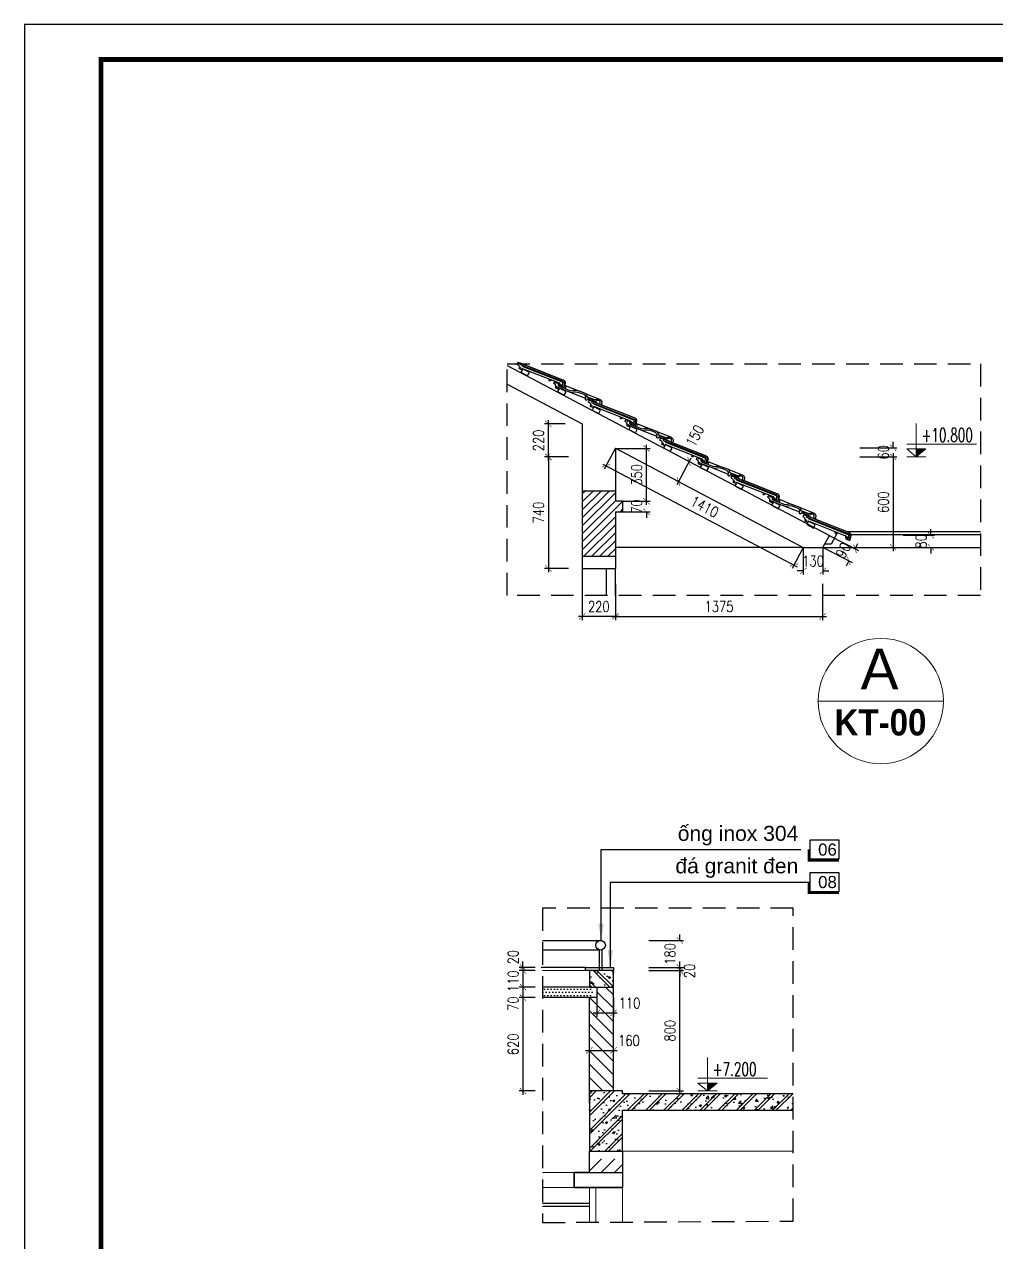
# Model space of a CAD drawing. Header units: millimetres. Extents: x -34806 to 662668, y 63228 to 99452.
# Drawn here: x 559349 to 565800, y 82678 to 90763 of the extents above; entities that cross this region are included whole.
import ezdxf
from ezdxf.enums import TextEntityAlignment as Align

# ---------------------------------------------------------------- set-up
doc = ezdxf.new("R2010")
doc.units = ezdxf.units.MM
doc.header["$LTSCALE"] = 200
doc.header["$MEASUREMENT"] = 0
doc.header["$PDMODE"] = 3
doc.header["$PDSIZE"] = 50
doc.linetypes.add('DASHED2', pattern=[0.375, 0.25, -0.125])
doc.layers.get('0').update_dxf_attribs({"color": 95, "linetype": 'CONTINUOUS'})
doc.layers.get('DEFPOINTS').update_dxf_attribs({"linetype": 'CONTINUOUS'})
for name, color, linetype in [('DIM', 1, 'CONTINUOUS'), ('KHUNGTEN', 7, 'CONTINUOUS'), ('Manh', 8, 'CONTINUOUS'), ('Net_Manh', 155, 'CONTINUOUS'), ('NOITHAT', 32, 'CONTINUOUS'), ('NT', 39, 'CONTINUOUS'), ('TEXT', 7, 'CONTINUOUS'), ('TPTA-Funiture', 27, 'CONTINUOUS'), ('TPTA-Text', 253, 'CONTINUOUS'), ('TPTA-Virtural', 253, 'CONTINUOUS'), ('TUONG', 2, 'CONTINUOUS')]:
    doc.layers.add(name, color=color, linetype=linetype)
doc.layers.add('hacth', color=251, linetype='CONTINUOUS', lineweight=13)
doc.layers.add('thay', color=7, linetype='CONTINUOUS', lineweight=18)
doc.styles.add('Aria H B iso', font='VHARIALB.ttf')
doc.styles.add('Aria H iso', font='VHARIAL.ttf')
doc.styles.add('Arial iso', font='VNARIAL.ttf')
doc.styles.add('Arial N  iso', font='VNARIALN.ttf')
doc.styles.add('CHU HOA Day', font='VHARIAL.ttf')
doc.styles.add('RomanS', font='romans.shx', dxfattribs={"width": 0.8})
doc.styles.add('Scale', font='vnsimli.shx', dxfattribs={"width": 0.65, "bigfont": 'bigfont.shx'})
doc.dimstyles.new('Copy of D1', dxfattribs={"dimscale": 0.5, "dimtxt": 140, "dimasz": 80, "dimexe": 50, "dimexo": 0, "dimgap": 60, "dimtad": 1, "dimdec": 0, "dimzin": 0, "dimdsep": 46, "dimtxsty": 'RomanS', "dimblk1": 'ARCHTICK', "dimblk2": 'ARCHTICK', "dimsah": 1, "dimcen": 100, "dimdle": 50, "dimclrt": 7, "dimadec": 0, "dimazin": 0, "dimtfac": 0.005, "dimtdec": 0, "dimtix": 1, "dimtofl": 0, "dimtmove": 2, "dimatfit": 3, "dimldrblk": 'ARCHTICK', "dimfxl": 1, "dimtvp": 0.8, "dimtolj": 1, "dimtzin": 0, "dimarcsym": 0})
doc.dimstyles.new('DIM-A3', dxfattribs={"dimscale": 0, "dimtxt": 160, "dimasz": 110, "dimexe": 110, "dimexo": 0, "dimgap": 110, "dimtad": 1, "dimdec": 0, "dimdsep": 46, "dimtxsty": 'RomanS', "dimblk1": 'ARCHTICK', "dimblk2": 'ARCHTICK', "dimsah": 1, "dimcen": 0.09, "dimdle": 110, "dimclrd": 256, "dimclre": 256, "dimclrt": 14, "dimadec": 0, "dimazin": 0, "dimtfac": 1, "dimtdec": 0, "dimtix": 1, "dimtmove": 2, "dimatfit": 3, "dimfxl": 110, "dimtolj": 1, "dimarcsym": 0})

# ---------------------------------------------------------------- blocks, each defined once
blk = doc.blocks.new('khung')
at = {"layer": 'DEFPOINTS', "color": 8}
blk.add_lwpolyline([(0, 0), (31503, 0), (31503, 22275), (0, 22275)], close=True, dxfattribs=at)
at = {"layer": 'KHUNGTEN', "color": 4, "const_width": 54.3}
blk.add_lwpolyline([(848, 388), (31117, 388), (31117, 21887), (848, 21887)], close=True, dxfattribs=at)
blk = doc.blocks.new('_ArchTick')
at = {"layer": 'DIM', "color": 150}
blk.add_lwpolyline([(0.5, 0.5, 0.133, 0, 0), (0, 0, 0, 0.133, 0), (-0.5, -0.5, 0.133, 0.133, 0)], format="xyseb", dxfattribs=at)
blk = doc.blocks.new('*D104')
at = {"layer": 'DEFPOINTS', "color": 0}
for p in [(563270.1, 87050.3), (564644.8, 87050.3), (564644.8, 86834)]:
    blk.add_point(p, dxfattribs=at)
at = {"layer": 'DIM', "color": 0, "lineweight": -2}
for p, q in [((563270.1, 87050.3), (563270.1, 86809)), ((564644.8, 87050.3), (564644.8, 86809)), ((563245.1, 86834), (564669.8, 86834))]:
    blk.add_line(p, q, dxfattribs=at)
at = {"layer": 'DIM', "color": 0, "lineweight": -2, "xscale": 40, "yscale": 40, "zscale": 40, "rotation": 180}
blk.add_blockref('_ArchTick', (563270.1, 86834), dxfattribs=at)
at = {"layer": 'DIM', "color": 0, "lineweight": -2, "xscale": 40, "yscale": 40, "zscale": 40}
blk.add_blockref('_ArchTick', (564644.8, 86834), dxfattribs=at)
at = {"layer": 'DIM', "color": 7, "insert": (563957.4, 86899), "char_height": 70, "attachment_point": 5, "style": 'RomanS'}
blk.add_mtext('\\A1;1375', dxfattribs=at)
blk = doc.blocks.new('ngoi-tay')
at = {"color": 34}
for p, q in [((-73602.9, 12594), (-73550.8, 12614.5)), ((-73546, 12602.4), (-73550.8, 12614.5)), ((-73621.3, 12588.9), (-73849.2, 12499.2)), ((-73580.4, 12594.2), (-73845.5, 12489.9)), ((-73583.3, 12587.7), (-73844.9, 12484.8)), ((-73825.9, 12476.1), (-73580.6, 12572.7)), ((-73597.3, 12599.4), (-73608.5, 12595)), ((-73567.3, 12580), (-73559.9, 12582.9)), ((-73862.5, 12467.1), (-73863.4, 12466.7)), ((-73857.2, 12450.9), (-73863.4, 12466.7)), ((-73856.3, 12451.3), (-73862.5, 12467.1)), ((-73856.1, 12451.4), (-73858.6, 12483.5)), ((-73856.1, 12451.4), (-73857.2, 12450.9)), ((-73857.2, 12450.9), (-73855.4, 12446.3)), ((-73845.7, 12449), (-73848.6, 12484.7)), ((-74003.1, 12405.6), (-74092.4, 12370.4)), ((-74060.2, 12364.8), (-74012.7, 12383.5)), ((-74001.4, 12374), (-73903.7, 12412.4)), ((-73851.5, 12444.6), (-73846.8, 12446.4))]:
    blk.add_line(p, q, dxfattribs=at)
at = {"color": 9}
blk.add_line((-73902.7, 12423.6), (-73819, 12456.5), dxfattribs=at)
at = {"color": 34}
for points in [[(-73552.5, 12616), (-73601.8, 12596.6)], [(-73597.3, 12599.4), (-73570.6, 12609.9)], [(-73570.1, 12609), (-73566.5, 12599.7), (-73580.4, 12594.2), (-73583.3, 12587.7)], [(-73863.5, 12460.5), (-73965.9, 12420.2)], [(-73868.2, 12458.7), (-73863.6, 12438.9)], [(-73798.4, 12486.1), (-73828.1, 12474.4)]]:
    blk.add_lwpolyline(points, dxfattribs=at)
for points in [[(-73855.4, 12494.6), (-73602.9, 12594, 0.414214), (-73602.4, 12595.3, -0.414214), (-73601.8, 12596.6)], [(-73570.6, 12609.9), (-73597.4, 12599.4, 1)], [(-73559.9, 12582.9), (-73557.7, 12577.4, -0.414214), (-73559.4, 12573.5), (-73573.4, 12568, -0.300021), (-73576.6, 12568.7), (-73580.6, 12572.7)], [(-73568.5, 12577.4), (-73568.5, 12572, -0.31059), (-73570.6, 12569.1, -1.592487)], [(-73846.9, 12446.4), (-73834.2, 12451.4, 0.306678), (-73831, 12456), (-73829, 12471.5, -0.306678), (-73825.9, 12476.1)], [(-73845.7, 12449, -0.25674), (-73829.3, 12469.6)], [(-73802.1, 12454.6), (-73799.9, 12449, -0.414214), (-73801.6, 12445.1), (-73815.6, 12439.6, -0.300021), (-73818.8, 12440.3), (-73822.7, 12444.3)]]:
    blk.add_lwpolyline(points, format="xyb", dxfattribs=at)
at = {"color": 9}
for points in [[(-73614.6, 12526.3), (-73626.3, 12548.4), (-73582.2, 12571.8), (-73570.4, 12549.7)], [(-73857.6, 12397.5), (-73869.3, 12419.6), (-73825.1, 12443), (-73813.4, 12420.9)]]:
    blk.add_lwpolyline(points, close=True, dxfattribs=at)
for points in [[(-73990.1, 12399.9), (-73962.2, 12410.9, -0.176175), (-73903.7, 12412.4), (-73810.7, 12449, -0.414214), (-73809.5, 12451.6), (-73802.1, 12454.6, -0.327197), (-73788.2, 12474), (-73791.2, 12481.4), (-73792.1, 12481.1), (-73794.6, 12487.6), (-73798.4, 12486.1, 0.414214), (-73801.2, 12479.6, -1), (-73805.8, 12477.8, 0.783018), (-73815.5, 12476.5), (-73819, 12456.5)], [(-74056.3, 12363.2, 0.03122), (-74077.6, 12370.9, 0.652394), (-74104.7, 12338.7), (-74105.6, 12338.4), (-74103.8, 12333.7, -0.414214), (-74102.5, 12333.1, 0.414214), (-74099.9, 12332), (-74095.2, 12333.8, 0.414214), (-74094.1, 12336.4), (-74096.6, 12345.4, -0.58715), (-74080.4, 12361.3, -0.037186), (-74056.5, 12352.3), (-74015.4, 12368.5, -0.414214), (-74008.9, 12365.7, 0.414214), (-74002.4, 12362.8, 0.414214), (-73999.6, 12369.3, -0.162278), (-74000.4, 12385.1), (-73997.6, 12391.6, -0.162278), (-73990.1, 12399.9)], [(-74014.4, 12379.6), (-74003.1, 12405.6), (-73965.9, 12420.2, -0.162278), (-73902.7, 12423.6, -3.222119)]]:
    blk.add_lwpolyline(points, format="xyb", dxfattribs=at)
blk.add_lwpolyline([(-74014.4, 12379.6), (-74056.3, 12363.2)], dxfattribs=at)
at = {"color": 34}
for centre, radius, start, end in [((-73566.6, 12578.2), 2, 111.47712, 201.47712), ((-73539.7, 12583.2), 20.2, 108.26515, 180.73683), ((-73841.9, 12477.2), 23, 114.33079, 206.11049), ((-73843.7, 12485.3), 15, 111.47712, 186.73356), ((-73843.7, 12485.3), 5, 111.47712, 186.73356), ((-73843.1, 12480.1), 5, 111.47712, 186.73356), ((-73771.4, 12492.2), 5, 21.47712, 111.47712), ((-73762.1, 12495.9), 5, 201.47712, 291.47712), ((-73762.1, 12495.9), 5, 291.47712, 21.47712), ((-73734.1, 12506.9), 25, 189.94016, 201.47712), ((-73855, 12445.3), 1, 21.47712, 111.47712), ((-73852.2, 12446.4), 2, 201.47712, 291.47712), ((-73847.6, 12448.3), 2, 291.47712, 21.47712)]:
    blk.add_arc(centre, radius, start, end, dxfattribs=at)
blk = doc.blocks.new('*D105')
at = {"layer": 'DEFPOINTS', "color": 0}
for p in [(562957.9, 87892.7), (562825.2, 87152.3), (562957.9, 87152.3)]:
    blk.add_point(p, dxfattribs=at)
at = {"layer": 'DIM', "color": 0, "lineweight": -2}
for p, q in [((562957.9, 87892.7), (562800.2, 87892.7)), ((562825.2, 87917.7), (562825.2, 87127.3)), ((562957.9, 87152.3), (562800.2, 87152.3))]:
    blk.add_line(p, q, dxfattribs=at)
at = {"layer": 'DIM', "color": 0, "lineweight": -2, "xscale": 40, "yscale": 40, "zscale": 40}
for p, rotation in [((562825.2, 87892.7), 90), ((562825.2, 87152.3), 270)]:
    blk.add_blockref('_ArchTick', p, dxfattribs=dict(at, rotation=rotation))
at = {"layer": 'DIM', "color": 7, "insert": (562760.2, 87522.5), "char_height": 70, "attachment_point": 5, "rotation": 90, "style": 'RomanS'}
blk.add_mtext('\\A1;740', dxfattribs=at)
blk = doc.blocks.new('*D106')
at = {"layer": 'DEFPOINTS', "color": 0}
for p in [(562825.2, 88111.5), (562936.3, 88111.5), (562936.3, 87891.7)]:
    blk.add_point(p, dxfattribs=at)
at = {"layer": 'DIM', "color": 0, "lineweight": -2}
for p, q in [((562825.2, 87866.7), (562825.2, 88136.5)), ((562936.3, 88111.5), (562800.2, 88111.5)), ((562936.3, 87891.7), (562800.2, 87891.7))]:
    blk.add_line(p, q, dxfattribs=at)
at = {"layer": 'DIM', "color": 0, "lineweight": -2, "xscale": 40, "yscale": 40, "zscale": 40}
for p, rotation in [((562825.2, 88111.5), 90), ((562825.2, 87891.7), 270)]:
    blk.add_blockref('_ArchTick', p, dxfattribs=dict(at, rotation=rotation))
at = {"layer": 'DIM', "color": 7, "insert": (562760.2, 88001.6), "char_height": 70, "attachment_point": 5, "rotation": 90, "style": 'RomanS'}
blk.add_mtext('\\A1;220', dxfattribs=at)
blk = doc.blocks.new('*D95')
at = {"layer": 'DEFPOINTS', "color": 0}
for p in [(564891.8, 87952.2), (564891.8, 87892.1), (565113.4, 87892.1)]:
    blk.add_point(p, dxfattribs=at)
at = {"layer": 'DIM', "color": 0, "lineweight": -2}
for p, q in [((565113.4, 87952.2), (565113.4, 87992.2)), ((564891.8, 87952.2), (565138.4, 87952.2)), ((564891.8, 87892.1), (565138.4, 87892.1)), ((565113.4, 87892.1), (565113.4, 87852.1))]:
    blk.add_line(p, q, dxfattribs=at)
at = {"layer": 'DIM', "color": 0, "lineweight": -2, "xscale": 40, "yscale": 40, "zscale": 40}
for p, rotation in [((565113.4, 87952.2), 270), ((565113.4, 87892.1), 90)]:
    blk.add_blockref('_ArchTick', p, dxfattribs=dict(at, rotation=rotation))
at = {"layer": 'DIM', "color": 7, "insert": (565048.4, 87922.1), "char_height": 70, "attachment_point": 5, "rotation": 90, "style": 'RomanS'}
blk.add_mtext('\\A1;60', dxfattribs=at)
blk = doc.blocks.new('*D96')
at = {"layer": 'DEFPOINTS', "color": 0}
for p in [(564891.8, 87892.1), (564908.4, 87291.7), (565113.4, 87291.7)]:
    blk.add_point(p, dxfattribs=at)
at = {"layer": 'DIM', "color": 0, "lineweight": -2}
for p, q in [((564891.8, 87892.1), (565138.4, 87892.1)), ((565113.4, 87917.1), (565113.4, 87266.7)), ((564908.4, 87291.7), (565138.4, 87291.7))]:
    blk.add_line(p, q, dxfattribs=at)
at = {"layer": 'DIM', "color": 0, "lineweight": -2, "xscale": 40, "yscale": 40, "zscale": 40}
for p, rotation in [((565113.4, 87892.1), 90), ((565113.4, 87291.7), 270)]:
    blk.add_blockref('_ArchTick', p, dxfattribs=dict(at, rotation=rotation))
at = {"layer": 'DIM', "color": 7, "insert": (565048.4, 87591.9), "char_height": 70, "attachment_point": 5, "rotation": 90, "style": 'RomanS'}
blk.add_mtext('\\A1;600', dxfattribs=at)
blk = doc.blocks.new('*D97')
at = {"layer": 'DEFPOINTS', "color": 0}
for p in [(563050.1, 87050.3), (563270.1, 87050.3), (563050.1, 86834)]:
    blk.add_point(p, dxfattribs=at)
at = {"layer": 'DIM', "color": 0, "lineweight": -2}
for p, q in [((563050.1, 87050.3), (563050.1, 86809)), ((563270.1, 87050.3), (563270.1, 86809)), ((563295.1, 86834), (563025.1, 86834))]:
    blk.add_line(p, q, dxfattribs=at)
at = {"layer": 'DIM', "color": 0, "lineweight": -2, "xscale": 40, "yscale": 40, "zscale": 40, "rotation": 180}
blk.add_blockref('_ArchTick', (563050.1, 86834), dxfattribs=at)
at = {"layer": 'DIM', "color": 0, "lineweight": -2, "xscale": 40, "yscale": 40, "zscale": 40}
blk.add_blockref('_ArchTick', (563270.1, 86834), dxfattribs=at)
at = {"layer": 'DIM', "color": 7, "insert": (563160.1, 86899), "char_height": 70, "attachment_point": 5, "style": 'RomanS'}
blk.add_mtext('\\A1;220', dxfattribs=at)
blk = doc.blocks.new('*D98')
at = {"layer": 'DEFPOINTS', "color": 0}
for p in [(563760.8, 87860.8), (563688.8, 87729.2), (563690.8, 87728.1)]:
    blk.add_point(p, dxfattribs=at)
at = {"layer": 'DIM', "color": 0, "lineweight": -2}
for p, q in [((563770.5, 87884), (563677.1, 87707.1)), ((563760.8, 87860.8), (563736.7, 87873.5)), ((563690.8, 87728.1), (563666.7, 87740.9))]:
    blk.add_line(p, q, dxfattribs=at)
at = {"layer": 'DIM', "color": 0, "lineweight": -2, "xscale": 40, "yscale": 40, "zscale": 40}
for p, rotation in [((563758.8, 87861.9), 62.17649064414378), ((563688.8, 87729.2), 242.1764906441437)]:
    blk.add_blockref('_ArchTick', p, dxfattribs=dict(at, rotation=rotation))
at = {"layer": 'DIM', "color": 7, "insert": (563797.8, 88032.2), "char_height": 70, "attachment_point": 5, "rotation": 62.17649, "style": 'RomanS'}
blk.add_mtext('\\A1;150', dxfattribs=at)
blk = doc.blocks.new('*D99')
at = {"layer": 'DEFPOINTS', "color": 0}
for p in [(563270.1, 87950.2), (564517, 87292.1), (564455.1, 87174.8)]:
    blk.add_point(p, dxfattribs=at)
at = {"layer": 'DIM', "color": 0, "lineweight": -2}
for p, q in [((563270.1, 87950.2), (563196.5, 87810.8)), ((563186.1, 87844.6), (564477.2, 87163.1)), ((564517, 87292.1), (564443.5, 87152.7))]:
    blk.add_line(p, q, dxfattribs=at)
at = {"layer": 'DIM', "color": 0, "lineweight": -2, "xscale": 40, "yscale": 40, "zscale": 40}
for p, rotation in [((563208.2, 87832.9), 152.1764906441324), ((564455.1, 87174.8), 332.1764906441324)]:
    blk.add_blockref('_ArchTick', p, dxfattribs=dict(at, rotation=rotation))
at = {"layer": 'DIM', "color": 7, "insert": (563862, 87561.3), "char_height": 70, "attachment_point": 5, "rotation": 332.17649, "style": 'RomanS'}
blk.add_mtext('\\A1;1410', dxfattribs=at)
blk = doc.blocks.new('*D100')
at = {"layer": 'DEFPOINTS', "color": 0}
for p in [(564517, 87292.1), (564646.8, 87292.1), (564646.8, 87136)]:
    blk.add_point(p, dxfattribs=at)
at = {"layer": 'DIM', "color": 0, "lineweight": -2}
for p, q in [((564517, 87292.1), (564517, 87111)), ((564646.8, 87292.1), (564646.8, 87111)), ((564517, 87136), (564477, 87136)), ((564646.8, 87136), (564686.8, 87136))]:
    blk.add_line(p, q, dxfattribs=at)
at = {"layer": 'DIM', "color": 0, "lineweight": -2, "xscale": 40, "yscale": 40, "zscale": 40}
blk.add_blockref('_ArchTick', (564517, 87136), dxfattribs=at)
at = {"layer": 'DIM', "color": 0, "lineweight": -2, "xscale": 40, "yscale": 40, "zscale": 40, "rotation": 180}
blk.add_blockref('_ArchTick', (564646.8, 87136), dxfattribs=at)
at = {"layer": 'DIM', "color": 7, "insert": (564581.9, 87201), "char_height": 70, "attachment_point": 5, "style": 'RomanS'}
blk.add_mtext('\\A1;130', dxfattribs=at)
blk = doc.blocks.new('*D101')
at = {"layer": 'DEFPOINTS', "color": 0}
for p in [(564689.3, 87370.8), (564648, 87290.5), (564860.1, 87282.9)]:
    blk.add_point(p, dxfattribs=at)
at = {"layer": 'DIM', "color": 0, "lineweight": -2}
for p, q in [((564689.3, 87370.8), (564882.3, 87271.4)), ((564860.1, 87282.9), (564878.4, 87318.4)), ((564648, 87290.5), (564841, 87191.2)), ((564818.8, 87202.6), (564800.5, 87167))]:
    blk.add_line(p, q, dxfattribs=at)
at = {"layer": 'DIM', "color": 0, "lineweight": -2, "xscale": 40, "yscale": 40, "zscale": 40}
for p, rotation in [((564818.8, 87202.6), 62.76899842869653), ((564860.1, 87282.9), 242.7689984286965)]:
    blk.add_blockref('_ArchTick', p, dxfattribs=dict(at, rotation=rotation))
at = {"layer": 'DIM', "color": 7, "insert": (564781.7, 87272.5), "char_height": 70, "attachment_point": 5, "rotation": 62.769, "style": 'RomanS'}
blk.add_mtext('\\A1;90', dxfattribs=at)
blk = doc.blocks.new('*D102')
at = {"layer": 'DEFPOINTS', "color": 0}
for p in [(563320.1, 87598.1), (563475.9, 87598), (563320.1, 87528.1)]:
    blk.add_point(p, dxfattribs=at)
at = {"layer": 'DIM', "color": 0, "lineweight": -2}
for p, q in [((563475.9, 87598), (563475.9, 87638)), ((563320.1, 87598.1), (563500.9, 87598)), ((563320.1, 87528.1), (563500.9, 87528)), ((563475.9, 87528), (563475.9, 87488))]:
    blk.add_line(p, q, dxfattribs=at)
at = {"layer": 'DIM', "color": 0, "lineweight": -2, "xscale": 40, "yscale": 40, "zscale": 40}
for p, rotation in [((563475.9, 87598), 269.9723195898183), ((563475.9, 87528), 89.97231958981834)]:
    blk.add_blockref('_ArchTick', p, dxfattribs=dict(at, rotation=rotation))
at = {"layer": 'DIM', "color": 7, "insert": (563410.9, 87563), "char_height": 70, "attachment_point": 5, "rotation": 89.97232, "style": 'RomanS'}
blk.add_mtext('\\A1;70', dxfattribs=at)
blk = doc.blocks.new('*D103')
at = {"layer": 'DEFPOINTS', "color": 0}
for p in [(563270.1, 87948.2), (563475.9, 87948.2), (563320.1, 87598.1)]:
    blk.add_point(p, dxfattribs=at)
at = {"layer": 'DIM', "color": 0, "lineweight": -2}
for p, q in [((563475.9, 87573.1), (563475.9, 87973.2)), ((563270.1, 87948.2), (563500.9, 87948.2)), ((563320.1, 87598.1), (563500.9, 87598.1))]:
    blk.add_line(p, q, dxfattribs=at)
at = {"layer": 'DIM', "color": 0, "lineweight": -2, "xscale": 40, "yscale": 40, "zscale": 40}
for p, rotation in [((563475.9, 87948.2), 90), ((563475.9, 87598.1), 270)]:
    blk.add_blockref('_ArchTick', p, dxfattribs=dict(at, rotation=rotation))
at = {"layer": 'DIM', "color": 7, "insert": (563410.9, 87773.1), "char_height": 70, "attachment_point": 5, "rotation": 90, "style": 'RomanS'}
blk.add_mtext('\\A1;350', dxfattribs=at)
blk = doc.blocks.new('cao do')
at = {"layer": 'thay'}
for p, q in [((0, 445), (0, 0)), ((798, 170), (-128, 170)), ((0, 0), (-128, 106)), ((128, 106), (-128, 106)), ((0, 0), (128, 106))]:
    blk.add_line(p, q, dxfattribs=at)
at = {"layer": 'thay', "ltscale": 600}
blk.add_line((128, 0), (-128, 0), dxfattribs=at)
at = {"layer": 'thay', "color": 150, "ltscale": 600}
blk.add_solid([(0, 0), (0, 106), (128, 106)], dxfattribs=at)
at = {"layer": 'TEXT', "style": 'Arial N  iso'}
blk.add_attdef('%%P0.000', text='', height=200, dxfattribs=at).set_placement((70, 290), align=Align.MIDDLE_LEFT)
blk = doc.blocks.new('*D92')
at = {"layer": 'DEFPOINTS', "color": 0}
for p in [(565178.8, 87372.4), (565363.4, 87372.4), (565177.4, 87292.1)]:
    blk.add_point(p, dxfattribs=at)
at = {"layer": 'DIM', "color": 0, "lineweight": -2}
for p, q in [((565363.4, 87372.4), (565363.4, 87412.4)), ((565178.8, 87372.4), (565388.4, 87372.4)), ((565177.4, 87292.1), (565388.4, 87292.1)), ((565363.4, 87292.1), (565363.4, 87252.1))]:
    blk.add_line(p, q, dxfattribs=at)
at = {"layer": 'DIM', "color": 0, "lineweight": -2, "xscale": 40, "yscale": 40, "zscale": 40}
for p, rotation in [((565363.4, 87372.4), 270), ((565363.4, 87292.1), 90)]:
    blk.add_blockref('_ArchTick', p, dxfattribs=dict(at, rotation=rotation))
at = {"layer": 'DIM', "color": 7, "insert": (565298.4, 87332.3), "char_height": 70, "attachment_point": 5, "rotation": 90, "style": 'RomanS'}
blk.add_mtext('\\A1;80', dxfattribs=at)
blk = doc.blocks.new('*D94')
at = {"layer": 'DEFPOINTS', "color": 0}
for p in [(563493, 84483.9), (563697.5, 84483.9), (563493, 83684.3)]:
    blk.add_point(p, dxfattribs=at)
at = {"layer": 'DIM', "color": 0, "lineweight": -2}
for p, q in [((563697.5, 83659.3), (563697.5, 84508.9)), ((563493, 84483.9), (563722.5, 84483.9)), ((563493, 83684.3), (563722.5, 83684.3))]:
    blk.add_line(p, q, dxfattribs=at)
at = {"layer": 'DIM', "color": 0, "lineweight": -2, "xscale": 40, "yscale": 40, "zscale": 40}
for p, rotation in [((563697.5, 84483.9), 90), ((563697.5, 83684.3), 270)]:
    blk.add_blockref('_ArchTick', p, dxfattribs=dict(at, rotation=rotation))
at = {"layer": 'DIM', "color": 7, "insert": (563632.5, 84084.1), "char_height": 70, "attachment_point": 5, "rotation": 90, "style": 'RomanS'}
blk.add_mtext('\\A1;800', dxfattribs=at)
blk = doc.blocks.new('*D77')
at = {"layer": 'DEFPOINTS', "color": 0}
for p in [(562737.2, 84503.7), (562657, 84483.9), (562737.2, 84483.9)]:
    blk.add_point(p, dxfattribs=at)
at = {"layer": 'DIM', "color": 0, "lineweight": -2}
for p, q in [((562737.2, 84503.7), (562632, 84503.7)), ((562657, 84503.7), (562657, 84543.7)), ((562737.2, 84483.9), (562632, 84483.9)), ((562657, 84483.9), (562657, 84443.9))]:
    blk.add_line(p, q, dxfattribs=at)
at = {"layer": 'DIM', "color": 0, "lineweight": -2, "xscale": 40, "yscale": 40, "zscale": 40}
for p, rotation in [((562657, 84503.7), 270), ((562657, 84483.9), 90)]:
    blk.add_blockref('_ArchTick', p, dxfattribs=dict(at, rotation=rotation))
at = {"layer": 'DIM', "color": 7, "insert": (562592, 84572.4), "char_height": 70, "attachment_point": 5, "rotation": 90, "style": 'RomanS'}
blk.add_mtext('\\A1;20', dxfattribs=at)
blk = doc.blocks.new('*D78')
at = {"layer": 'DEFPOINTS', "color": 0}
for p in [(562737.2, 84483.9), (562657, 84373.9), (562737.2, 84373.9)]:
    blk.add_point(p, dxfattribs=at)
at = {"layer": 'DIM', "color": 0, "lineweight": -2}
for p, q in [((562657, 84508.9), (562657, 84348.9)), ((562737.2, 84483.9), (562632, 84483.9)), ((562737.2, 84373.9), (562632, 84373.9))]:
    blk.add_line(p, q, dxfattribs=at)
at = {"layer": 'DIM', "color": 0, "lineweight": -2, "xscale": 40, "yscale": 40, "zscale": 40}
for p, rotation in [((562657, 84483.9), 90), ((562657, 84373.9), 270)]:
    blk.add_blockref('_ArchTick', p, dxfattribs=dict(at, rotation=rotation))
at = {"layer": 'DIM', "color": 7, "insert": (562592, 84413.3), "char_height": 70, "attachment_point": 5, "rotation": 90, "style": 'RomanS'}
blk.add_mtext('\\A1;110', dxfattribs=at)
blk = doc.blocks.new('*D79')
at = {"layer": 'DEFPOINTS', "color": 0}
for p in [(562737.2, 84373.9), (562657, 84303.9), (562737.2, 84303.9)]:
    blk.add_point(p, dxfattribs=at)
at = {"layer": 'DIM', "color": 0, "lineweight": -2}
for p, q in [((562737.2, 84373.9), (562632, 84373.9)), ((562657, 84398.9), (562657, 84278.9)), ((562737.2, 84303.9), (562632, 84303.9))]:
    blk.add_line(p, q, dxfattribs=at)
at = {"layer": 'DIM', "color": 0, "lineweight": -2, "xscale": 40, "yscale": 40, "zscale": 40}
for p, rotation in [((562657, 84373.9), 90), ((562657, 84303.9), 270)]:
    blk.add_blockref('_ArchTick', p, dxfattribs=dict(at, rotation=rotation))
at = {"layer": 'DIM', "color": 7, "insert": (562592, 84263.5), "char_height": 70, "attachment_point": 5, "rotation": 90, "style": 'RomanS'}
blk.add_mtext('\\A1;70', dxfattribs=at)
blk = doc.blocks.new('*D80')
at = {"layer": 'DEFPOINTS', "color": 0}
for p in [(562737.2, 84303.9), (562657, 83684.3), (562737.2, 83684.3)]:
    blk.add_point(p, dxfattribs=at)
at = {"layer": 'DIM', "color": 0, "lineweight": -2}
for p, q in [((562657, 84328.9), (562657, 83659.3)), ((562737.2, 84303.9), (562632, 84303.9)), ((562737.2, 83684.3), (562632, 83684.3))]:
    blk.add_line(p, q, dxfattribs=at)
at = {"layer": 'DIM', "color": 0, "lineweight": -2, "xscale": 40, "yscale": 40, "zscale": 40}
for p, rotation in [((562657, 84303.9), 90), ((562657, 83684.3), 270)]:
    blk.add_blockref('_ArchTick', p, dxfattribs=dict(at, rotation=rotation))
at = {"layer": 'DIM', "color": 7, "insert": (562592, 83994.1), "char_height": 70, "attachment_point": 5, "rotation": 90, "style": 'RomanS'}
blk.add_mtext('\\A1;620', dxfattribs=at)
blk = doc.blocks.new('*D81')
at = {"layer": 'DEFPOINTS', "color": 0}
for p in [(563493, 84683.9), (563697.5, 84683.9), (563493, 84503.7)]:
    blk.add_point(p, dxfattribs=at)
at = {"layer": 'DIM', "color": 0, "lineweight": -2}
for p, q in [((563493, 84683.9), (563722.5, 84683.9)), ((563697.5, 84683.9), (563697.5, 84723.9)), ((563493, 84503.7), (563722.5, 84503.7)), ((563697.5, 84503.7), (563697.5, 84463.7))]:
    blk.add_line(p, q, dxfattribs=at)
at = {"layer": 'DIM', "color": 0, "lineweight": -2, "xscale": 40, "yscale": 40, "zscale": 40}
for p, rotation in [((563697.5, 84683.9), 270), ((563697.5, 84503.7), 90)]:
    blk.add_blockref('_ArchTick', p, dxfattribs=dict(at, rotation=rotation))
at = {"layer": 'DIM', "color": 7, "insert": (563632.5, 84593.8), "char_height": 70, "attachment_point": 5, "rotation": 90, "style": 'RomanS'}
blk.add_mtext('\\A1;180', dxfattribs=at)
blk = doc.blocks.new('*D82')
at = {"layer": 'DEFPOINTS', "color": 0}
for p in [(563493, 84503.7), (563493, 84483.9), (563697.5, 84483.9)]:
    blk.add_point(p, dxfattribs=at)
at = {"layer": 'DIM', "color": 0, "lineweight": -2}
for p, q in [((563493, 84503.7), (563722.5, 84503.7)), ((563697.5, 84503.7), (563697.5, 84543.7)), ((563493, 84483.9), (563722.5, 84483.9)), ((563697.5, 84483.9), (563697.5, 84443.9))]:
    blk.add_line(p, q, dxfattribs=at)
at = {"layer": 'DIM', "color": 0, "lineweight": -2, "xscale": 40, "yscale": 40, "zscale": 40}
for p, rotation in [((563697.5, 84503.7), 270), ((563697.5, 84483.9), 90)]:
    blk.add_blockref('_ArchTick', p, dxfattribs=dict(at, rotation=rotation))
at = {"layer": 'DIM', "color": 7, "insert": (563761.7, 84481), "char_height": 70, "attachment_point": 5, "rotation": 90, "style": 'RomanS'}
blk.add_mtext('\\A1;20', dxfattribs=at)
blk = doc.blocks.new('A$C29984D40')
at = {"layer": 'TPTA-Virtural', "color": 1, "ltscale": 600, "const_width": 31.9}
blk.add_lwpolyline([(398, 163), (398, 16), (0, 16)], dxfattribs=at)
at = {"layer": 'TPTA-Virtural'}
blk.add_lwpolyline([(0, 32), (383, 32), (383, 287), (0, 287)], close=True, dxfattribs=at)
at = {"layer": 'TPTA-Text', "style": 'Aria H iso'}
blk.add_attdef('1', text='', height=160, dxfattribs=at).set_placement((183, 80), align=Align.CENTER)
blk = doc.blocks.new('*D24')
at = {"layer": 'DEFPOINTS', "color": 0}
for p in [(563097.3, 83953.9), (563257.3, 83953.9), (563257.3, 83953.9)]:
    blk.add_point(p, dxfattribs=at)
at = {"layer": 'DIM', "color": 0, "lineweight": -2}
for p, q in [((563072.3, 83953.9), (563282.3, 83953.9)), ((563097.3, 83953.9), (563097.3, 83978.9)), ((563257.3, 83953.9), (563257.3, 83978.9))]:
    blk.add_line(p, q, dxfattribs=at)
at = {"layer": 'DIM', "color": 0, "lineweight": -2, "xscale": 40, "yscale": 40, "zscale": 40, "rotation": 180}
blk.add_blockref('_ArchTick', (563097.3, 83953.9), dxfattribs=at)
at = {"layer": 'DIM', "color": 0, "lineweight": -2, "xscale": 40, "yscale": 40, "zscale": 40}
blk.add_blockref('_ArchTick', (563257.3, 83953.9), dxfattribs=at)
at = {"layer": 'DIM', "color": 7, "insert": (563359.9, 84018.9), "char_height": 70, "attachment_point": 5, "style": 'RomanS'}
blk.add_mtext('\\A1;160', dxfattribs=at)
blk = doc.blocks.new('*D25')
at = {"layer": 'DEFPOINTS', "color": 0}
for p in [(563147.3, 84303.9), (563257.3, 84303.9), (563257.3, 84202.2)]:
    blk.add_point(p, dxfattribs=at)
at = {"layer": 'DIM', "color": 0, "lineweight": -2}
for p, q in [((563147.3, 84303.9), (563147.3, 84177.2)), ((563257.3, 84303.9), (563257.3, 84177.2)), ((563122.3, 84202.2), (563282.3, 84202.2))]:
    blk.add_line(p, q, dxfattribs=at)
at = {"layer": 'DIM', "color": 0, "lineweight": -2, "xscale": 40, "yscale": 40, "zscale": 40, "rotation": 180}
blk.add_blockref('_ArchTick', (563147.3, 84202.2), dxfattribs=at)
at = {"layer": 'DIM', "color": 0, "lineweight": -2, "xscale": 40, "yscale": 40, "zscale": 40}
blk.add_blockref('_ArchTick', (563257.3, 84202.2), dxfattribs=at)
at = {"layer": 'DIM', "color": 7, "insert": (563364.2, 84267.2), "char_height": 70, "attachment_point": 5, "style": 'RomanS'}
blk.add_mtext('\\A1;110', dxfattribs=at)

msp = doc.modelspace()

# ---------------------------------------------------------------- hatches: boundary and pattern name
at = {"layer": 'Manh'}
h = msp.add_hatch(dxfattribs=at)
h.set_pattern_fill('DOTS,_O', color=256, scale=350)
h.set_pattern_definition([(0, (269674.367, -114657.668), (10.9375, 21.875), [0, -21.875])])
h.paths.add_polyline_path([(562785.9, 84373.9), (562785.9, 84303.9), (563127.3, 84303.9), (563127.3, 84373.9)])
at = {"layer": 'Net_Manh'}
h = msp.add_hatch(dxfattribs=at)
h.set_pattern_fill('ANSI31', color=256, scale=300, style=0)
h.set_pattern_definition([(45, (36473.885, -114049.677), (-26.5165043, 26.5165043), [])])
h.paths.add_polyline_path([(563270.1, 87528.1), (563320.1, 87528.1), (563320.1, 87598.1), (563270.1, 87598.1), (563270.1, 87668.1), (563050.1, 87668.1), (563050.1, 87233.6), (563270.1, 87233.6)])
h = msp.add_hatch(dxfattribs=at)
h.set_pattern_fill('BT-01', color=256, scale=20, style=0, pattern_type=2)
h.set_pattern_definition([(130, (1004877.95, -280578.06), (-143.452037, -12.550427), [15, -165]), (185, (1004877.95, -280578.06), (27.750267, 150.438427), [12, -132]), (79.5486, (1004866, -280579.11), (-115.701876, 137.88791), [12.748038, -140.228422]), (133.8158, (1004877.95, -280538.06), (-213.44821, -33.103803), [22.5, -247.5]), (83.3644, (1004860.17, -280540.82), (-186.93254, 194.823574), [19.12206, -210.3426]), (188.8158, (1004877.95, -280538.06), (-186.93239, 194.82372), [18, -198]), (159, (1004857.95, -280548.06), (-119.38141, -80.523778), [15, -165]), (214, (1004857.95, -280548.06), (-48.663066, 145.03001), [12, -132]), (108.5486, (1004848, -280554.77), (-168.044526, 64.5061), [12.748038, -140.228422]), (142.5, (1004877.953, -280578.06), (-2.431971, 66.5787708), [0, -130.4, 0, -134, 0, -132.5]), (172.5, (1004877.95, -280578.06), (-52.6139075, 78.882342), [0, -76.4, 0, -127.4, 0, -50.5]), (212.5, (1004922.553, -280578.06), (-106.764487, -4.5109743), [0, -50, 0, -156, 0, -207]), (222.5, (1004942.55, -280578.06), (-116.637234, 20.020996), [0, -65, 0, -103.6, 0, -147]), (135, (1004877.95, -280578.06), (60.104076, 60.104076), []), (135, (1004877.95, -280553.56), (60.104076, 60.104076), [])])
h.paths.add_polyline_path([(563257.3, 84373.9), (563257.3, 84483.9), (563097.3, 84483.9), (563097.3, 84373.9)])
h = msp.add_hatch(dxfattribs=at)
h.set_pattern_fill('ANSI31', color=256, scale=500, style=0)
h.set_pattern_definition([(135, (1004877.95, -280578.06), (44.194174, 44.194174), [])])
h.paths.add_polyline_path([(563257.3, 83684.3), (563097.3, 83684.3), (563097.3, 84303.9), (563147.3, 84303.9), (563147.3, 84373.9), (563257.3, 84373.9)])
h = msp.add_hatch(dxfattribs=at)
h.set_pattern_fill('BT-01', color=256, scale=20, style=0, pattern_type=2)
h.set_pattern_definition([(50, (73386.6, -285503.18), (143.452037, -12.550427), [15, -165]), (355, (73386.6, -285503.18), (-27.750267, 150.438427), [12, -132]), (100.4514, (73398.55, -285504.23), (115.701876, 137.887908), [12.748038, -140.228422]), (46.1842, (73386.6, -285463.18), (213.44821, -33.103803), [22.5, -247.5]), (96.6356, (73404.38, -285465.94), (186.93254, 194.823574), [19.12206, -210.3426]), (351.1842, (73386.6, -285463.18), (186.93239, 194.82372), [18, -198]), (21, (73406.6, -285473.18), (119.38141, -80.523778), [15, -165]), (326, (73406.6, -285473.18), (48.663066, 145.03001), [12, -132]), (71.4514, (73416.55, -285479.9), (168.044526, 64.5061), [12.748038, -140.228422]), (37.5, (73386.597, -285503.184), (2.431971, 66.5787708), [0, -130.4, 0, -134, 0, -132.5]), (7.5, (73386.6, -285503.184), (52.6139075, 78.882342), [0, -76.4, 0, -127.4, 0, -50.5]), (327.5, (73342, -285503.184), (106.7644872, -4.5109743), [0, -50, 0, -156, 0, -207]), (317.5, (73322, -285503.18), (116.637234, 20.020996), [0, -65, 0, -103.6, 0, -147]), (45, (73386.6, -285503.184), (-60.104076, 60.104076), []), (45, (73386.6, -285478.684), (-60.104076, 60.104076), [])])
h.paths.add_polyline_path([(564450.2, 83556.8), (564450.2, 83665.9), (563317.3, 83665.9), (563317.3, 83684.3), (563097.3, 83684.3), (563097.3, 83284.3), (563317.3, 83284.3), (563317.3, 83556.8)])
h = msp.add_hatch(dxfattribs=at)
h.set_pattern_fill('ANSI31', color=256, scale=500, style=0)
h.set_pattern_definition([(45, (73386.6, -285553.184), (-44.194174, 44.194174), [])])
h.paths.add_polyline_path([(563097.3, 83144.3), (563317.3, 83144.3), (563317.3, 83234.3), (563097.3, 83234.3)])

# ---------------------------------------------------------------- linework, layer by layer
at = {"color": 34}
for p, q in [((564515.7, 87495.4), (564520.5, 87507.5)), ((564572.6, 87487.1), (564520.5, 87507.5)), ((564537.1, 87473.1), (564529.6, 87476)), ((564550.2, 87487.3), (564815.3, 87383.3)), ((564553, 87480.8), (564814.7, 87378.2)), ((564567, 87492.5), (564578.2, 87488.1)), ((564591, 87482), (564819, 87392.6)), ((564795.7, 87369.5), (564550.3, 87465.8)), ((564815.6, 87342.4), (564818.5, 87378.1)), ((564821.4, 87338), (564816.7, 87339.8)), ((564827.1, 87344.3), (564825.2, 87339.7)), ((564825.9, 87344.8), (564828.4, 87376.9)), ((564825.9, 87344.8), (564827.1, 87344.3)), ((564826.1, 87344.7), (564832.4, 87360.5)), ((564827.1, 87344.3), (564833.3, 87360.2)), ((564832.4, 87360.5), (564833.3, 87360.2))]:
    msp.add_line(p, q, dxfattribs=at)
for p, q in [((564517, 87292.1), (563270.1, 87292.1)), ((563050.1, 87152.3), (563050.1, 86972.7)), ((563211.5, 86972.7), (563211.5, 87152.3)), ((563270.1, 86972.7), (563270.1, 87152.3))]:
    msp.add_line(p, q)
for points in [[(564522.2, 87509), (564571.5, 87489.7)], [(564539.8, 87502.1), (564536.2, 87492.8), (564550.2, 87487.3), (564553, 87480.8)], [(564567, 87492.5), (564540.3, 87503)], [(564768.2, 87379.5), (564798, 87367.8)]]:
    msp.add_lwpolyline(points, dxfattribs=at)
for points in [[(564529.6, 87476), (564527.4, 87470.5, 0.414214), (564529.1, 87466.6), (564543.1, 87461.1, 0.300021), (564546.3, 87461.8), (564550.3, 87465.8)], [(564540.3, 87503), (564567.1, 87492.5, -1)], [(564825.2, 87388), (564572.6, 87487.1, -0.414214), (564572.1, 87488.4, 0.414214), (564571.5, 87489.7)], [(564538.2, 87470.5), (564538.2, 87465.1, 0.31059), (564540.3, 87462.2, 1.592487)], [(564816.7, 87339.8), (564804, 87344.8, -0.306678), (564800.9, 87349.4), (564798.9, 87364.9, 0.306678), (564795.7, 87369.5)], [(564815.6, 87342.4, 0.25674), (564799.1, 87363)]]:
    msp.add_lwpolyline(points, format="xyb", dxfattribs=at)
at = {"color": 9}
msp.add_lwpolyline([(564584.4, 87419.5), (564596.1, 87441.6), (564551.9, 87464.9), (564540.2, 87442.8)], close=True, dxfattribs=at)
msp.add_lwpolyline([(564743, 87390.2), (564701.1, 87313), (564658.4, 87313)])
at = {"color": 34}
for centre, radius, start, end in [((564509.4, 87476.3), 20.2, 359.32632, 71.798), ((564536.3, 87471.3), 2, 338.58603, 68.58603), ((564704, 87400.2), 25, 338.58603, 350.12299), ((564731.9, 87389.2), 5, 158.58603, 248.58603), ((564731.9, 87389.2), 5, 248.58603, 338.58603), ((564741.2, 87385.5), 5, 68.58603, 158.58603), ((564812.9, 87373.5), 5, 353.32959, 68.58603), ((564813.5, 87378.7), 5, 353.32959, 68.58603), ((564817.4, 87341.7), 2, 158.58603, 248.58603), ((564813.5, 87378.7), 15, 353.32959, 68.58603), ((564811.7, 87370.6), 23, 333.95266, 65.73236), ((564822.1, 87339.9), 2, 248.58603, 338.58603), ((564824.9, 87338.8), 1, 68.58603, 158.58603)]:
    msp.add_arc(centre, radius, start, end, dxfattribs=at)
at = {"layer": 'DEFPOINTS', "linetype": 'DASHED2', "ltscale": 3}
msp.add_lwpolyline([(562785.9, 82811.5), (564450.2, 82820.9), (564450.2, 84897.2), (562785.9, 84897.2)], close=True, dxfattribs=at)
at = {"layer": 'DIM'}
msp.add_line((563071.2, 84503.7), (562776.7, 84503.7), dxfattribs=at)
msp.add_lwpolyline([(563257.3, 84483.9), (563071.2, 84483.9), (563071.2, 84503.7), (563257.3, 84503.7)], close=True, dxfattribs=at)
at = {"layer": 'Net_Manh'}
for p, q in [((562785.9, 82940.3), (563097.3, 82940.3)), ((562785.9, 82920.3), (563097.3, 82920.3))]:
    msp.add_line(p, q, dxfattribs=at)
at = {"layer": 'Net_Manh', "linetype": 'DASHED2', "ltscale": 3}
msp.add_lwpolyline([(565693, 86972.7), (562551.5, 86972.7), (562551.5, 88509.8), (565693, 88509.8)], close=True, dxfattribs=at)
at = {"layer": 'NOITHAT'}
msp.add_line((564621.7, 87292.1), (565693, 87292.1), dxfattribs=at)
for points in [[(564805, 87398.1), (565693, 87398)], [(565693, 87374.4), (564834.4, 87374.4)]]:
    msp.add_lwpolyline(points, dxfattribs=at)
at = {"layer": 'thay'}
for p, q in [((565446.8, 86272.1), (564615.2, 86272.1)), ((563097.3, 84483.9), (562785.9, 84483.9)), ((563067.3, 84483.9), (563182.8, 84483.9)), ((563097.3, 84373.9), (563097.3, 84483.9)), ((563224.1, 84483.9), (563138.6, 84483.9)), ((563317.3, 83284.3), (564450.2, 83284.3)), ((562997.3, 83144.3), (562997.3, 83044.3)), ((563097.3, 83044.3), (563097.3, 82811.5)), ((563097.3, 82811.5), (563097.3, 83044.3)), ((563097.3, 82811.5), (563097.3, 83044.3)), ((563139.7, 82811.5), (563139.7, 83044.3)), ((563317.3, 82811.5), (563317.3, 83044.3))]:
    msp.add_line(p, q, dxfattribs=at)
for points in [[(563270.1, 87398.1), (563270.1, 87152.3)], [(563034.3, 84897.2), (563034.3, 84898.6)], [(563182.8, 84483.9), (563097.3, 84483.9), (563097.3, 84373.9)], [(562785.9, 83144.3), (562997.3, 83144.3), (562997.3, 83044.3), (562785.9, 83044.3)], [(563097.3, 83144.3), (562997.3, 83144.3), (562997.3, 83044.3), (563097.3, 83044.3)], [(563097.3, 83044.3), (563097.3, 82811.5)]]:
    msp.add_lwpolyline(points, dxfattribs=at)
msp.add_circle((565031, 86272.1), 415.8, dxfattribs=at)
at = {"layer": 'TPTA-Virtural'}
for p, q in [((562785.9, 84683.9), (563172, 84683.9)), ((562785.9, 84620.6), (563164.8, 84620.6)), ((563164.8, 84483.9), (563164.8, 84620.6)), ((563182.7, 84483.9), (563182.7, 84621.9)), ((563097.3, 84373.9), (562785.9, 84373.9)), ((563097.3, 84303.9), (562785.9, 84303.9))]:
    msp.add_line(p, q, dxfattribs=at)
at = {"layer": 'TUONG'}
for p, q in [((563270.1, 87950.2), (563270.1, 87598.1)), ((563050.1, 87668.1), (563270.1, 87668.1)), ((563270.1, 87528.1), (563270.1, 87152.3)), ((564646.8, 87292.1), (564690.1, 87370.4)), ((563050.1, 87233.6), (563270.1, 87233.6)), ((564517, 87292.1), (564646.8, 87292.1)), ((563050.1, 87152.3), (563270.1, 87152.3)), ((563257.3, 83684.3), (563257.3, 84483.9)), ((563097.3, 83603.9), (563097.3, 84303.9)), ((563097.3, 83144.3), (563097.3, 83284.3)), ((563317.3, 83284.3), (563317.3, 83044.3)), ((562997.3, 83144.3), (562997.3, 83044.3)), ((563097.3, 83044.3), (563317.3, 83044.3))]:
    msp.add_line(p, q, dxfattribs=at)
for points in [[(562551.5, 88499), (564690.1, 87370.4)], [(562551.5, 88374.7), (563050.1, 88111.5), (563050.1, 87152.3)], [(563270.1, 87950.2), (564517, 87292.1)], [(563270.1, 87528.1), (563320.1, 87528.1), (563320.1, 87598.1), (563270.1, 87598.1)], [(563097.3, 84373.9), (563147.3, 84373.9), (563147.3, 84303.9), (563097.3, 84303.9)], [(564450.2, 83665.9), (563317.3, 83665.9), (563317.3, 83684.3), (563097.3, 83684.3), (563097.3, 83284.3), (563317.3, 83284.3), (563317.3, 83556.8), (564450.2, 83556.8)], [(563097.3, 83144.3), (562997.3, 83144.3), (562997.3, 83044.3), (563097.3, 83044.3)]]:
    msp.add_lwpolyline(points, dxfattribs=at)
for points in [[(563097.3, 84373.9), (563257.3, 84373.9), (563257.3, 84483.9), (563097.3, 84483.9)], [(562997.3, 83144.3), (563317.3, 83144.3), (563317.3, 83044.3), (562997.3, 83044.3)]]:
    msp.add_lwpolyline(points, close=True, dxfattribs=at)
msp.add_circle((563171.4, 84651.9), 32, dxfattribs=at)

# ---------------------------------------------------------------- block references
at = {"layer": 'DIM', "linetype": 'Continuous'}
ref = msp.add_blockref('cao do', (565266.7, 87892.1), dxfattribs=dict(at, xscale=0.5, yscale=0.5, zscale=0.5))
ref.add_attrib('%%P0.000', '+10.800', dxfattribs={"layer": 'TEXT', "height": 90, "style": 'Scale', "width": 0.65}).set_placement((565301.4, 88037.1), align=Align.MIDDLE_LEFT)
ref = msp.add_blockref('cao do', (563881.3, 83684.3), dxfattribs=dict(at, xscale=0.5, yscale=0.5, zscale=0.5))
ref.add_attrib('%%P0.000', '+7.200', dxfattribs={"layer": 'TEXT', "height": 90, "style": 'Scale', "width": 0.65}).set_placement((563916, 83829.3), align=Align.MIDDLE_LEFT)
at = {"layer": 'hacth', "xscale": 0.5993526510428637, "yscale": 0.5993526817037491, "zscale": 0.5993526850283563}
msp.add_blockref('khung', (559348.6, 77412), dxfattribs=at)
at = {"layer": 'NT', "xscale": -1, "rotation": 0.0631488927784396}
for p in [(489086.8, 75823.8), (489559.8, 75572.3), (490033.5, 75320.6), (490506.7, 75069)]:
    msp.add_blockref('ngoi-tay', p, dxfattribs=at)
at = {"layer": 'TPTA-Funiture'}
ref = msp.add_blockref('A$C29984D40', (564753.2, 85206.5), dxfattribs=dict(at, xscale=-0.5, yscale=0.5, zscale=0.5))
ref.add_attrib('1', '06', dxfattribs={"layer": 'TPTA-Text', "height": 80, "style": 'Aria H iso'}).set_placement((564677.3, 85246.4), align=Align.CENTER)
ref = msp.add_blockref('A$C29984D40', (564753.2, 84991), dxfattribs=dict(at, xscale=-0.5, yscale=0.5, zscale=0.5))
ref.add_attrib('1', '08', dxfattribs={"layer": 'TPTA-Text', "height": 80, "style": 'Aria H iso'}).set_placement((564677.3, 85031), align=Align.CENTER)

# ---------------------------------------------------------------- texts
at = {"layer": 'TEXT', "char_height": 100, "width": 1631.395, "attachment_point": 3, "style": 'Arial iso'}
for s, insert in [('èng inox 304', (564483.7, 85444.1)), ('®¸ granit ®en', (564483.7, 85228.7))]:
    msp.add_mtext(s, dxfattribs=dict(at, insert=insert))
at = {"layer": 'TEXT', "style": 'CHU HOA Day', "text_generation_flag": 4}
msp.add_attdef('A', text='a', height=270, rotation=180, dxfattribs=at).set_placement((565022.9, 86349.5), align=Align.CENTER)
at = {"layer": 'TEXT', "linetype": 'Continuous', "style": 'Aria H B iso', "width": 0.9}
msp.add_attdef('KT-00', text='kt-00', height=174.63, dxfattribs=at).set_placement((565029.1, 86043.5), align=Align.CENTER)

# ---------------------------------------------------------------- dimensions: what is measured, and where the dimension line sits
at = {"layer": 'DIM'}
for base, p1, p2, picture, middle in [((562825.2, 88111.5), (562936.3, 87891.7), (562936.3, 88111.5), '*D106', (562760.2, 88001.6)), ((563475.9, 87948.2), (563320.1, 87598.1), (563270.1, 87948.2), '*D103', (563410.9, 87773.1)), ((565113.4, 87892.1), (564891.8, 87952.2), (564891.8, 87892.1), '*D95', (565048.4, 87922.1)), ((562825.2, 87152.3), (562957.9, 87892.7), (562957.9, 87152.3), '*D105', (562760.2, 87522.5)), ((565113.4, 87291.7), (564891.8, 87892.1), (564908.4, 87291.7), '*D96', (565048.4, 87591.9)), ((565363.4, 87372.4), (565177.4, 87292.1), (565178.8, 87372.4), '*D92', (565298.4, 87332.3)), ((563697.5, 84683.9), (563493, 84503.7), (563493, 84683.9), '*D81', (563632.5, 84593.8)), ((563697.5, 84483.9), (563493, 83684.3), (563493, 84483.9), '*D94', (563632.5, 84084.1)), ((562657, 83684.3), (562737.2, 84303.9), (562737.2, 83684.3), '*D80', (562592, 83994.1))]:
    dim = msp.add_linear_dim(base=base, p1=p1, p2=p2, angle=90, dimstyle='Copy of D1', dxfattribs=at)
    dim.commit()
    dim.dimension.update_dxf_attribs({"geometry": picture, "text_midpoint": middle})
for base, p1, p2, angle, picture, middle, dimtype in [((563688.8, 87729.2), (563760.8, 87860.8), (563690.8, 87728.1), 242.17649, '*D98', (563797.8, 88032.2), 129), ((562657, 84483.9), (562737.2, 84503.7), (562737.2, 84483.9), 90, '*D77', (562592, 84572.4), 128), ((562657, 84373.9), (562737.2, 84483.9), (562737.2, 84373.9), 90, '*D78', (562592, 84413.3), 128), ((563697.5, 84483.9), (563493, 84503.7), (563493, 84483.9), 90, '*D82', (563761.7, 84481), 128), ((562657, 84303.9), (562737.2, 84373.9), (562737.2, 84303.9), 90, '*D79', (562592, 84263.5), 128)]:
    dim = msp.add_linear_dim(base=base, p1=p1, p2=p2, angle=angle, dimstyle='Copy of D1', dxfattribs=at)
    dim.commit()
    dim.dimension.update_dxf_attribs({"geometry": picture, "text_midpoint": middle, "dimtype": dimtype})
for p1, p2, distance, picture, middle in [((563270.1, 87950.2), (564517, 87292.1), -132.6, '*D99', (563862, 87561.3)), ((563320.1, 87528.1), (563320.1, 87598.1), -155.8, '*D102', (563410.9, 87563)), ((564648, 87290.5), (564689.3, 87370.8), -192.1, '*D101', (564781.7, 87272.5)), ((564517, 87292.1), (564646.8, 87292.1), -156.1, '*D100', (564581.9, 87201))]:
    dim = msp.add_aligned_dim(p1=p1, p2=p2, distance=distance, dimstyle='Copy of D1', dxfattribs=at)
    dim.commit()
    dim.dimension.update_dxf_attribs({"geometry": picture, "text_midpoint": middle})
for base, p2, picture, middle in [((563050.1, 86834), (563050.1, 87050.3), '*D97', (563160.1, 86899)), ((564644.8, 86834), (564644.8, 87050.3), '*D104', (563957.4, 86899))]:
    dim = msp.add_linear_dim(base=base, p1=(563270.1, 87050.3), p2=p2, dimstyle='Copy of D1', dxfattribs=at)
    dim.commit()
    dim.dimension.update_dxf_attribs({"geometry": picture, "text_midpoint": middle})
for base, p1, p2, picture, middle in [((563257.3, 84202.2), (563147.3, 84303.9), (563257.3, 84303.9), '*D25', (563364.2, 84267.2)), ((563257.3, 83953.9), (563097.3, 83953.9), (563257.3, 83953.9), '*D24', (563359.9, 84018.9))]:
    dim = msp.add_linear_dim(base=base, p1=p1, p2=p2, dimstyle='Copy of D1', dxfattribs=at)
    dim.commit()
    dim.dimension.update_dxf_attribs({"geometry": picture, "text_midpoint": middle, "dimtype": 128})

# ---------------------------------------------------------------- leaders
at = {"layer": 'TPTA-Text'}
for points in [[(563175.3, 84685.7), (563175.3, 85286.2), (564500.7, 85286.2)], [(563236.6, 84509.3), (563236.6, 85070.8), (564562, 85070.8)]]:
    msp.add_leader(points, dimstyle='DIM-A3', override={"dimscale": 1, "dimtad": 0}, dxfattribs=at)

doc.saveas('drawing.dxf')
